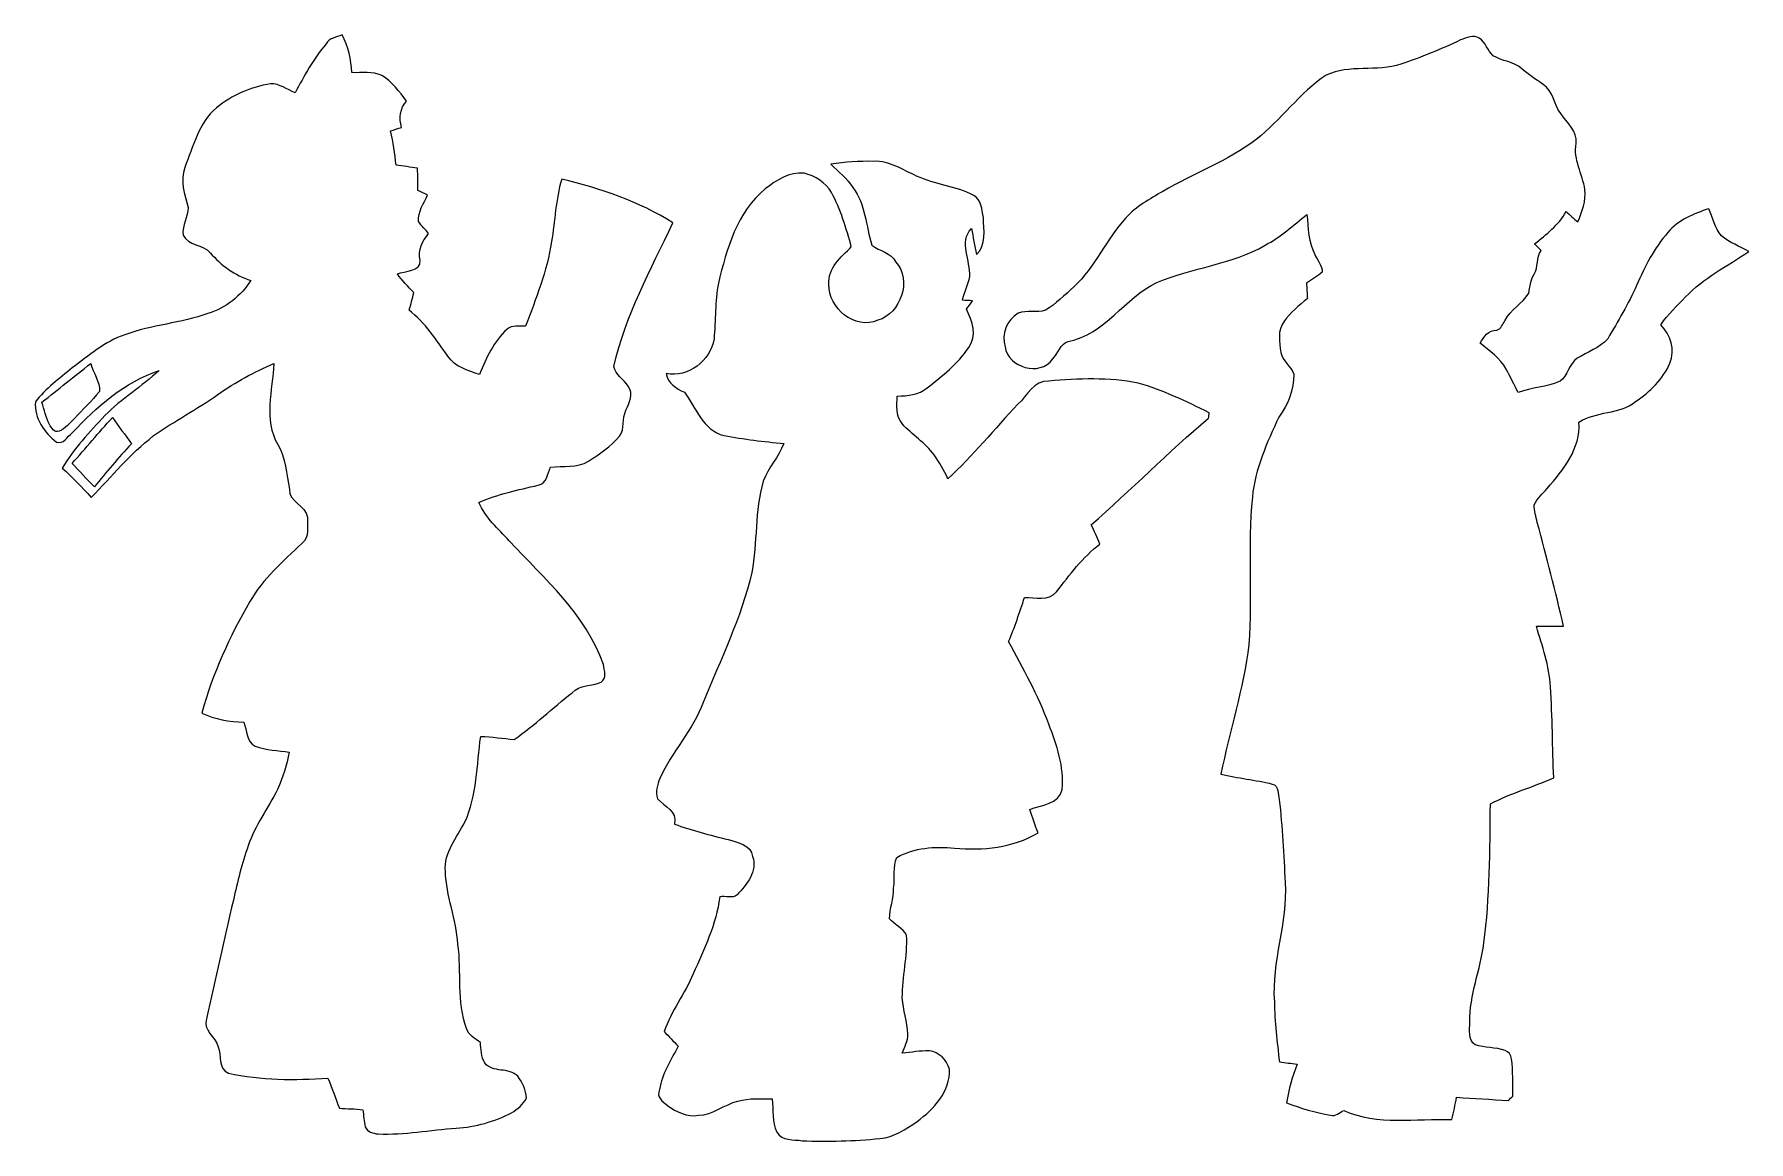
# Model space of a CAD drawing. Header units: centimetres. Extents: x -16.2 to 16.2, y -10.5 to 10.5.
import ezdxf

# ---------------------------------------------------------------- set-up
doc = ezdxf.new("R2010")
doc.units = ezdxf.units.CM
doc.header["$MEASUREMENT"] = 0
doc.layers.add('Layer 1', color=7, linetype='Continuous')

msp = doc.modelspace()

# ---------------------------------------------------------------- linework, layer by layer
at = {"layer": 'Layer 1', "lineweight": 9}
for points, knots in [([(-10.71626, 10.29973), (-10.65699, 10.4172), (-10.51729, 10.42532), (-10.41322, 10.47118), (-10.41322, 10.47118), (-10.29328, 10.25281), (-10.23718, 10.00622), (-10.22766, 9.75786), (-10.22766, 9.75786), (-10.03892, 9.74587), (-9.83502, 9.78785), (-9.65898, 9.70318), (-9.65898, 9.70318), (-9.46319, 9.58606), (-9.32949, 9.39662), (-9.1919, 9.21917), (-9.1919, 9.21917), (-9.31361, 9.07876), (-9.33725, 8.89849), (-9.2868, 8.71928), (-9.2868, 8.71928), (-9.35665, 8.69706), (-9.42721, 8.67554), (-9.49706, 8.65331), (-9.49706, 8.65331), (-9.43885, 8.44235), (-9.42015, 8.22292), (-9.38628, 8.00702), (-9.38628, 8.00702), (-9.25223, 7.98621), (-9.11712, 7.96892), (-8.98306, 7.94529), (-8.98306, 7.94529), (-8.97883, 7.80629), (-8.976, 7.66695), (-8.97742, 7.5276), (-8.97742, 7.5276), (-8.91638, 7.49902), (-8.85571, 7.4701), (-8.79503, 7.44046), (-8.79503, 7.44046), (-8.861, 7.27713), (-8.98377, 7.12614), (-8.9633, 6.93952), (-8.9633, 6.93952), (-8.91039, 6.85485), (-8.83736, 6.78571), (-8.77351, 6.70951), (-8.77351, 6.70951), (-8.89381, 6.5691), (-8.97847, 6.39906), (-8.93261, 6.20609), (-8.93261, 6.20609), (-8.91815, 5.98279), (-9.22118, 6.00783), (-9.36582, 5.94504), (-9.36582, 5.94504), (-9.27163, 5.81874), (-9.16051, 5.70656), (-9.05326, 5.59156), (-9.05326, 5.59156), (-9.07866, 5.48008), (-9.10759, 5.36895), (-9.14498, 5.26065), (-9.14498, 5.26065), (-8.83772, 5.02535), (-8.63134, 4.69797), (-8.40874, 4.38858), (-8.40874, 4.38858), (-8.27292, 4.1875), (-8.0295, 4.10989), (-7.80796, 4.04427), (-7.80796, 4.04427), (-7.68448, 4.3533), (-7.54055, 4.67045), (-7.28937, 4.89764), (-7.28937, 4.89764), (-7.19236, 4.9816), (-7.05619, 4.9562), (-6.93907, 4.9555), (-6.93907, 4.9555), (-6.74045, 5.47761), (-6.53372, 6.00289), (-6.44482, 6.55711), (-6.44482, 6.55711), (-6.37921, 6.95081), (-6.36968, 7.35509), (-6.25362, 7.73927), (-6.25362, 7.73927), (-5.51667, 7.56288), (-4.79241, 7.3177), (-4.14683, 6.91306), (-4.14683, 6.91306), (-4.56946, 6.02935), (-5.04324, 5.15834), (-5.26443, 4.19597), (-5.26443, 4.19597), (-5.23797, 4.03863), (-5.07569, 3.94832), (-4.99526, 3.81849), (-4.99526, 3.81849), (-4.88449, 3.68514), (-4.9808, 3.50064), (-5.03653, 3.36517), (-5.03653, 3.36517), (-5.11732, 3.21066), (-5.04994, 3.01557), (-5.15965, 2.87234), (-5.15965, 2.87234), (-5.32687, 2.68396), (-5.5336, 2.53438), (-5.74773, 2.40386), (-5.74773, 2.40386), (-5.95834, 2.25922), (-6.22716, 2.32377), (-6.46493, 2.28744), (-6.46493, 2.28744), (-6.51855, 2.16785), (-6.53831, 1.97523), (-6.69918, 1.9456), (-6.69918, 1.9456), (-7.07912, 1.8574), (-7.4647, 1.77838), (-7.82418, 1.62104), (-7.82418, 1.62104), (-7.70142, 1.33176), (-7.45518, 1.12257), (-7.24951, 0.89397), (-7.24951, 0.89397), (-6.57994, 0.17606), (-5.79465, -0.49351), (-5.46481, -1.44989), (-5.46481, -1.44989), (-5.44258, -1.55925), (-5.39848, -1.70812), (-5.50573, -1.78291), (-5.50573, -1.78291), (-5.68776, -1.85347), (-5.90825, -1.83371), (-6.05536, -1.98223), (-6.05536, -1.98223), (-6.42577, -2.27045), (-6.7655, -2.59783), (-7.1525, -2.86559), (-7.1525, -2.86559), (-7.36452, -2.8483), (-7.57477, -2.81443), (-7.7875, -2.80844), (-7.7875, -2.80844), (-7.86405, -3.35207), (-7.85805, -3.9211), (-8.087, -4.43157), (-8.087, -4.43157), (-8.23976, -4.72719), (-8.48705, -5.00554), (-8.45672, -5.36149), (-8.45672, -5.36149), (-8.43978, -5.83033), (-8.25105, -6.27166), (-8.21824, -6.73909), (-8.21824, -6.73909), (-8.14557, -7.27143), (-8.24575, -7.8267), (-8.05525, -8.34105), (-8.05525, -8.34105), (-8.01363, -8.46417), (-7.89298, -8.52943), (-7.79385, -8.60175), (-7.79385, -8.60175), (-7.78079, -8.73158), (-7.78185, -8.87233), (-7.712, -8.9891), (-7.712, -8.9891), (-7.55819, -9.19124), (-7.25057, -9.06142), (-7.08617, -9.2431), (-7.08617, -9.2431), (-6.99198, -9.35846), (-6.92848, -9.50663), (-6.92319, -9.65656), (-6.92319, -9.65656), (-6.97928, -9.77756), (-7.09111, -9.86576), (-7.204, -9.93278), (-7.204, -9.93278), (-7.5282, -10.09965), (-7.88557, -10.20407), (-8.25034, -10.22524), (-8.25034, -10.22524), (-8.74423, -10.25699), (-9.23388, -10.35435), (-9.73024, -10.33425), (-9.73024, -10.33425), (-9.82197, -10.32225), (-9.9338, -10.29438), (-9.97507, -10.20195), (-9.97507, -10.20195), (-9.99941, -10.09259), (-10.00329, -9.98464), (-10.01599, -9.87528), (-10.01599, -9.87528), (-10.16487, -9.858), (-10.3148, -9.85835), (-10.46367, -9.846), (-10.46367, -9.846), (-10.53775, -9.65585), (-10.60407, -9.46429), (-10.68027, -9.27556), (-10.68027, -9.27556), (-11.30857, -9.32142), (-11.94745, -9.32142), (-12.56481, -9.18207), (-12.56481, -9.18207), (-12.76519, -9.11399), (-12.69569, -8.83706), (-12.75778, -8.68501), (-12.75778, -8.68501), (-12.80893, -8.50192), (-13.0527, -8.36504), (-12.98038, -8.15196), (-12.98038, -8.15196), (-12.80647, -7.40513), (-12.64666, -6.65513), (-12.47027, -5.909), (-12.47027, -5.909), (-12.3916, -5.56151), (-12.31187, -5.21368), (-12.18981, -4.87854), (-12.18981, -4.87854), (-12.06069, -4.49613), (-11.81234, -4.17086), (-11.63207, -3.81315), (-11.63207, -3.81315), (-11.53541, -3.58631), (-11.46027, -3.34995), (-11.41123, -3.10795), (-11.41123, -3.10795), (-11.62607, -3.07196), (-11.85044, -3.07126), (-12.05575, -2.99259), (-12.05575, -2.99259), (-12.2265, -2.91674), (-12.20957, -2.69308), (-12.27201, -2.54138), (-12.27201, -2.54138), (-12.54612, -2.52445), (-12.81917, -2.48953), (-13.06787, -2.36676), (-13.06787, -2.36676), (-12.86503, -1.62557), (-12.54329, -0.91861), (-12.15594, -0.25644), (-12.15594, -0.25644), (-11.91112, 0.17783), (-11.52835, 0.50379), (-11.17522, 0.84564), (-11.17522, 0.84564), (-11.01894, 0.95994), (-11.07785, 1.17795), (-11.06903, 1.34129), (-11.06903, 1.34129), (-11.09267, 1.57201), (-11.42358, 1.62245), (-11.41017, 1.87046), (-11.41017, 1.87046), (-11.46309, 2.15691), (-11.4772, 2.46277), (-11.63101, 2.71924), (-11.63101, 2.71924), (-11.89806, 3.18526), (-11.73049, 3.74653), (-11.70298, 4.24994), (-11.70298, 4.24994), (-12.0741, 4.09154), (-12.43182, 3.89893), (-12.76166, 3.66539), (-12.76166, 3.66539), (-13.1596, 3.3874), (-13.58857, 3.15774), (-13.9858, 2.87834), (-13.9858, 2.87834), (-14.42818, 2.54426), (-14.77179, 2.10505), (-15.1609, 1.71453), (-15.1609, 1.71453), (-15.33694, 1.90679), (-15.51227, 2.10082), (-15.7123, 2.26874), (-15.7123, 2.26874), (-15.49216, 2.63881), (-15.19477, 2.95454), (-14.90091, 3.26569), (-14.90091, 3.26569), (-14.59046, 3.58707), (-14.19853, 3.81214), (-13.87609, 4.11977), (-13.87609, 4.11977), (-14.52837, 3.89928), (-15.06072, 3.43009), (-15.52321, 2.93514), (-15.52321, 2.93514), (-15.61246, 2.87305), (-15.69007, 2.7076), (-15.81919, 2.76439), (-15.81919, 2.76439), (-16.05555, 2.93972), (-16.2397, 3.21701), (-16.21924, 3.52181), (-16.21924, 3.52181), (-16.03015, 3.77898), (-15.7638, 3.96454), (-15.52074, 4.16704), (-15.52074, 4.16704), (-15.20818, 4.40164), (-14.90373, 4.66904), (-14.52661, 4.79357), (-14.52661, 4.79357), (-14.01579, 4.9816), (-13.46298, 5.01441), (-12.95075, 5.19856), (-12.95075, 5.19856), (-12.61455, 5.29804), (-12.32739, 5.53052), (-12.13866, 5.82333), (-12.13866, 5.82333), (-12.44169, 5.91823), (-12.70275, 6.10908), (-12.90877, 6.34862), (-12.90877, 6.34862), (-13.04388, 6.51548), (-13.32893, 6.47032), (-13.42347, 6.68234), (-13.42347, 6.68234), (-13.44782, 6.86614), (-13.3194, 7.02701), (-13.32928, 7.20587), (-13.32928, 7.20587), (-13.39243, 7.45034), (-13.4838, 7.71387), (-13.39102, 7.96257), (-13.39102, 7.96257), (-13.23368, 8.36015), (-13.1282, 8.80183), (-12.79024, 9.09287), (-12.79024, 9.09287), (-12.49708, 9.32994), (-12.13725, 9.48869), (-11.76471, 9.54619), (-11.76471, 9.54619), (-11.59538, 9.54902), (-11.45321, 9.43789), (-11.30222, 9.37615), (-11.30222, 9.37615), (-11.1283, 9.69612), (-10.95227, 10.02068), (-10.71626, 10.29973), (-10.71626, 10.29973), (-10.71626, 10.29973), (-10.71626, 10.29973), (-10.71626, 10.29973)], [0, 0, 0, 0, 0.01098901, 0.01098901, 0.01098901, 0.01098901, 0.02197802, 0.02197802, 0.02197802, 0.02197802, 0.03296703, 0.03296703, 0.03296703, 0.03296703, 0.04395604, 0.04395604, 0.04395604, 0.04395604, 0.05494505, 0.05494505, 0.05494505, 0.05494505, 0.06593407, 0.06593407, 0.06593407, 0.06593407, 0.07692308, 0.07692308, 0.07692308, 0.07692308, 0.08791209, 0.08791209, 0.08791209, 0.08791209, 0.0989011, 0.0989011, 0.0989011, 0.0989011, 0.10989011, 0.10989011, 0.10989011, 0.10989011, 0.12087912, 0.12087912, 0.12087912, 0.12087912, 0.13186813, 0.13186813, 0.13186813, 0.13186813, 0.14285714, 0.14285714, 0.14285714, 0.14285714, 0.15384615, 0.15384615, 0.15384615, 0.15384615, 0.16483516, 0.16483516, 0.16483516, 0.16483516, 0.17582418, 0.17582418, 0.17582418, 0.17582418, 0.18681319, 0.18681319, 0.18681319, 0.18681319, 0.1978022, 0.1978022, 0.1978022, 0.1978022, 0.20879121, 0.20879121, 0.20879121, 0.20879121, 0.21978022, 0.21978022, 0.21978022, 0.21978022, 0.23076923, 0.23076923, 0.23076923, 0.23076923, 0.24175824, 0.24175824, 0.24175824, 0.24175824, 0.25274725, 0.25274725, 0.25274725, 0.25274725, 0.26373626, 0.26373626, 0.26373626, 0.26373626, 0.27472527, 0.27472527, 0.27472527, 0.27472527, 0.28571429, 0.28571429, 0.28571429, 0.28571429, 0.2967033, 0.2967033, 0.2967033, 0.2967033, 0.30769231, 0.30769231, 0.30769231, 0.30769231, 0.31868132, 0.31868132, 0.31868132, 0.31868132, 0.32967033, 0.32967033, 0.32967033, 0.32967033, 0.34065934, 0.34065934, 0.34065934, 0.34065934, 0.35164835, 0.35164835, 0.35164835, 0.35164835, 0.36263736, 0.36263736, 0.36263736, 0.36263736, 0.37362637, 0.37362637, 0.37362637, 0.37362637, 0.38461538, 0.38461538, 0.38461538, 0.38461538, 0.3956044, 0.3956044, 0.3956044, 0.3956044, 0.40659341, 0.40659341, 0.40659341, 0.40659341, 0.41758242, 0.41758242, 0.41758242, 0.41758242, 0.42857143, 0.42857143, 0.42857143, 0.42857143, 0.43956044, 0.43956044, 0.43956044, 0.43956044, 0.45054945, 0.45054945, 0.45054945, 0.45054945, 0.46153846, 0.46153846, 0.46153846, 0.46153846, 0.47252747, 0.47252747, 0.47252747, 0.47252747, 0.48351648, 0.48351648, 0.48351648, 0.48351648, 0.49450549, 0.49450549, 0.49450549, 0.49450549, 0.50549451, 0.50549451, 0.50549451, 0.50549451, 0.51648352, 0.51648352, 0.51648352, 0.51648352, 0.52747253, 0.52747253, 0.52747253, 0.52747253, 0.53846154, 0.53846154, 0.53846154, 0.53846154, 0.54945055, 0.54945055, 0.54945055, 0.54945055, 0.56043956, 0.56043956, 0.56043956, 0.56043956, 0.57142857, 0.57142857, 0.57142857, 0.57142857, 0.58241758, 0.58241758, 0.58241758, 0.58241758, 0.59340659, 0.59340659, 0.59340659, 0.59340659, 0.6043956, 0.6043956, 0.6043956, 0.6043956, 0.61538462, 0.61538462, 0.61538462, 0.61538462, 0.62637363, 0.62637363, 0.62637363, 0.62637363, 0.63736264, 0.63736264, 0.63736264, 0.63736264, 0.64835165, 0.64835165, 0.64835165, 0.64835165, 0.65934066, 0.65934066, 0.65934066, 0.65934066, 0.67032967, 0.67032967, 0.67032967, 0.67032967, 0.68131868, 0.68131868, 0.68131868, 0.68131868, 0.69230769, 0.69230769, 0.69230769, 0.69230769, 0.7032967, 0.7032967, 0.7032967, 0.7032967, 0.71428571, 0.71428571, 0.71428571, 0.71428571, 0.72527473, 0.72527473, 0.72527473, 0.72527473, 0.73626374, 0.73626374, 0.73626374, 0.73626374, 0.74725275, 0.74725275, 0.74725275, 0.74725275, 0.75824176, 0.75824176, 0.75824176, 0.75824176, 0.76923077, 0.76923077, 0.76923077, 0.76923077, 0.78021978, 0.78021978, 0.78021978, 0.78021978, 0.79120879, 0.79120879, 0.79120879, 0.79120879, 0.8021978, 0.8021978, 0.8021978, 0.8021978, 0.81318681, 0.81318681, 0.81318681, 0.81318681, 0.82417582, 0.82417582, 0.82417582, 0.82417582, 0.83516484, 0.83516484, 0.83516484, 0.83516484, 0.84615385, 0.84615385, 0.84615385, 0.84615385, 0.85714286, 0.85714286, 0.85714286, 0.85714286, 0.86813187, 0.86813187, 0.86813187, 0.86813187, 0.87912088, 0.87912088, 0.87912088, 0.87912088, 0.89010989, 0.89010989, 0.89010989, 0.89010989, 0.9010989, 0.9010989, 0.9010989, 0.9010989, 0.91208791, 0.91208791, 0.91208791, 0.91208791, 0.92307692, 0.92307692, 0.92307692, 0.92307692, 0.93406593, 0.93406593, 0.93406593, 0.93406593, 0.94505495, 0.94505495, 0.94505495, 0.94505495, 0.95604396, 0.95604396, 0.95604396, 0.95604396, 0.96703297, 0.96703297, 0.96703297, 0.96703297, 0.97802198, 0.97802198, 0.97802198, 0.97802198, 1, 1, 1, 1]), ([(10.76297, 10.37522), (10.87374, 10.41226), (11.01133, 10.48247), (11.11928, 10.40874), (11.11928, 10.40874), (11.24134, 10.32724), (11.27908, 10.17202), (11.38457, 10.07536), (11.38457, 10.07536), (11.55178, 9.97305), (11.76803, 9.966), (11.92008, 9.83406), (11.92008, 9.83406), (12.04849, 9.72329), (12.18784, 9.62804), (12.32966, 9.5349), (12.32966, 9.5349), (12.52615, 9.41461), (12.52227, 9.15038), (12.66233, 8.98387), (12.66233, 8.98387), (12.78192, 8.81242), (12.97207, 8.64661), (12.95443, 8.41836), (12.95443, 8.41836), (12.89304, 8.11074), (13.07755, 7.83945), (13.11917, 7.54418), (13.11917, 7.54418), (13.14422, 7.33004), (13.0659, 7.12402), (12.98759, 6.92929), (12.98759, 6.92929), (12.91068, 6.99314), (12.8373, 7.06123), (12.76322, 7.12825), (12.76322, 7.12825), (12.62387, 6.86685), (12.38857, 6.69575), (12.16562, 6.51336), (12.16562, 6.51336), (12.20654, 6.47174), (12.24852, 6.43011), (12.2905, 6.38883), (12.2905, 6.38883), (12.19525, 6.25478), (12.24287, 6.07909), (12.15715, 5.94151), (12.15715, 5.94151), (12.08236, 5.8325), (12.08518, 5.70162), (12.0552, 5.57956), (12.0552, 5.57956), (11.93102, 5.38412), (11.71265, 5.267), (11.60435, 5.06027), (11.60435, 5.06027), (11.5606, 4.99642), (11.5352, 4.90117), (11.44983, 4.88141), (11.44983, 4.88141), (11.28826, 4.88282), (11.20465, 4.75759), (11.1355, 4.63694), (11.1355, 4.63694), (11.31225, 4.48771), (11.51333, 4.34978), (11.62904, 4.1434), (11.62904, 4.1434), (11.70983, 3.99912), (11.77791, 3.84813), (11.85588, 3.70208), (11.85588, 3.70208), (12.11446, 3.79627), (12.39668, 3.80509), (12.64998, 3.91445), (12.64998, 3.91445), (12.80167, 4.02275), (12.81578, 4.24747), (12.97595, 4.34942), (12.97595, 4.34942), (13.16962, 4.46831), (13.39505, 4.54416), (13.55133, 4.71737), (13.55133, 4.71737), (13.74359, 5.04969), (13.93973, 5.38059), (14.09919, 5.72984), (14.09919, 5.72984), (14.2523, 6.08756), (14.4301, 6.43716), (14.69221, 6.72891), (14.69221, 6.72891), (14.88165, 6.97339), (15.18469, 7.08345), (15.4662, 7.18152), (15.4662, 7.18152), (15.54417, 7.01043), (15.57627, 6.81181), (15.70362, 6.66717), (15.70362, 6.66717), (15.85673, 6.53912), (16.0504, 6.47138), (16.2208, 6.36943), (16.2208, 6.36943), (15.81651, 6.09285), (15.36672, 5.87131), (15.02664, 5.51147), (15.02664, 5.51147), (14.86578, 5.34108), (14.68939, 5.17951), (14.55815, 4.98478), (14.55815, 4.98478), (14.73807, 4.79428), (14.83826, 4.50853), (14.73031, 4.25664), (14.73031, 4.25664), (14.59731, 3.95467), (14.34966, 3.71372), (14.08014, 3.52992), (14.08014, 3.52992), (13.76758, 3.28333), (13.33613, 3.35389), (13.00593, 3.13869), (13.00593, 3.13869), (13.0405, 2.64269), (12.71454, 2.23699), (12.40621, 1.88704), (12.40621, 1.88704), (12.32331, 1.78508), (12.21218, 1.70042), (12.16103, 1.57659), (12.16103, 1.57659), (12.15256, 1.463), (12.1956, 1.35117), (12.21853, 1.24039), (12.21853, 1.24039), (12.39386, 0.58846), (12.56108, -0.06559), (12.7163, -0.72281), (12.7163, -0.72281), (12.54344, -0.72035), (12.37199, -0.71752), (12.20019, -0.72458), (12.20019, -0.72458), (12.31484, -1.09817), (12.44255, -1.47388), (12.46689, -1.86758), (12.46689, -1.86758), (12.50499, -2.44155), (12.50358, -3.01763), (12.52898, -3.59266), (12.52898, -3.59266), (12.13422, -3.76799), (11.71441, -3.88511), (11.33024, -4.08373), (11.33024, -4.08373), (11.31965, -4.96391), (11.32107, -5.84903), (11.20641, -6.72321), (11.20641, -6.72321), (11.14432, -7.22698), (10.93301, -7.70534), (10.93865, -8.21899), (10.93865, -8.21899), (10.94359, -8.35163), (10.90373, -8.55695), (11.04025, -8.6455), (11.04025, -8.6455), (11.22476, -8.7023), (11.42513, -8.69277), (11.60928, -8.75521), (11.60928, -8.75521), (11.67878, -8.77532), (11.72394, -8.84058), (11.73205, -8.91149), (11.73205, -8.91149), (11.75922, -9.14574), (11.75251, -9.38316), (11.75675, -9.61987), (11.75675, -9.61987), (11.72747, -9.64598), (11.69889, -9.67243), (11.67067, -9.69925), (11.67067, -9.69925), (11.34329, -9.68302), (11.01627, -9.66079), (10.68959, -9.63927), (10.68959, -9.63927), (10.66208, -9.77933), (10.63562, -9.92149), (10.59752, -10.05978), (10.59752, -10.05978), (9.91913, -10.04073), (9.19558, -10.17585), (8.55529, -9.88869), (8.55529, -9.88869), (8.47556, -9.92784), (8.3983, -10.00934), (8.30199, -9.98076), (8.30199, -9.98076), (8.01836, -9.92361), (7.73684, -9.85129), (7.46873, -9.74264), (7.46873, -9.74264), (7.51036, -9.49216), (7.57845, -9.24804), (7.67158, -9.01203), (7.67158, -9.01203), (7.55587, -8.99686), (7.44827, -8.98769), (7.33538, -8.97041), (7.33538, -8.97041), (7.2927, -8.59188), (7.24719, -8.21299), (7.23907, -7.83164), (7.23907, -7.83164), (7.17945, -7.06823), (7.49378, -6.33727), (7.44298, -5.57351), (7.44298, -5.57351), (7.41899, -5.04963), (7.39112, -4.5247), (7.33221, -4.00365), (7.33221, -4.00365), (7.30751, -3.91193), (7.32762, -3.73977), (7.19956, -3.71049), (7.19956, -3.71049), (6.87959, -3.6297), (6.54833, -3.60007), (6.2266, -3.52422), (6.2266, -3.52422), (6.39452, -2.70507), (6.65523, -1.90286), (6.75647, -1.0696), (6.75647, -1.0696), (6.82033, -0.14144), (6.73178, 0.79166), (6.8235, 1.71841), (6.8235, 1.71841), (6.87254, 2.25569), (7.10008, 2.75416), (7.32515, 3.23606), (7.32515, 3.23606), (7.5033, 3.47066), (7.60596, 3.75676), (7.60984, 4.05097), (7.60984, 4.05097), (7.54528, 4.19808), (7.39535, 4.29757), (7.36043, 4.45984), (7.36043, 4.45984), (7.34032, 4.65246), (7.2934, 4.87295), (7.41864, 5.04193), (7.41864, 5.04193), (7.54035, 5.21302), (7.70545, 5.34496), (7.86561, 5.47796), (7.86561, 5.47796), (7.85961, 5.57568), (7.8515, 5.67516), (7.84797, 5.77218), (7.84797, 5.77218), (7.94533, 5.84238), (8.05434, 5.89882), (8.14465, 5.97961), (8.14465, 5.97961), (8.14853, 6.10414), (8.05434, 6.20151), (8.00848, 6.31087), (8.00848, 6.31087), (7.87901, 6.543), (7.88148, 6.81605), (7.85502, 7.07252), (7.85502, 7.07252), (7.59961, 6.86685), (7.35831, 6.6393), (7.06268, 6.49043), (7.06268, 6.49043), (6.43298, 6.11755), (5.68121, 6.06957), (5.01693, 5.78347), (5.01693, 5.78347), (4.40098, 5.49772), (4.03409, 4.79639), (3.33523, 4.66904), (3.33523, 4.66904), (3.18037, 4.62565), (3.14826, 4.43586), (3.04172, 4.33567), (3.04172, 4.33567), (2.80078, 3.99312), (2.20352, 4.17445), (2.13967, 4.56638), (2.13967, 4.56638), (2.07194, 4.80451), (2.1686, 5.08179), (2.3912, 5.20068), (2.3912, 5.20068), (2.55454, 5.26418), (2.73939, 5.20914), (2.9059, 5.25783), (2.9059, 5.25783), (3.10311, 5.38095), (3.27068, 5.54534), (3.44142, 5.70197), (3.44142, 5.70197), (3.84676, 6.07662), (4.05561, 6.60685), (4.4299, 7.00725), (4.4299, 7.00725), (4.62076, 7.22421), (4.88075, 7.36215), (5.12558, 7.50784), (5.12558, 7.50784), (5.71119, 7.84404), (6.35219, 8.08428), (6.89582, 8.49174), (6.89582, 8.49174), (7.36713, 8.86286), (7.71709, 9.37298), (8.21874, 9.70812), (8.21874, 9.70812), (8.66112, 9.91555), (9.17723, 9.7688), (9.6362, 9.91555), (9.6362, 9.91555), (10.02108, 10.04396), (10.39608, 10.20165), (10.76297, 10.37522)], [0, 0, 0, 0, 0.01190476, 0.01190476, 0.01190476, 0.01190476, 0.02380952, 0.02380952, 0.02380952, 0.02380952, 0.03571429, 0.03571429, 0.03571429, 0.03571429, 0.04761905, 0.04761905, 0.04761905, 0.04761905, 0.05952381, 0.05952381, 0.05952381, 0.05952381, 0.07142857, 0.07142857, 0.07142857, 0.07142857, 0.08333333, 0.08333333, 0.08333333, 0.08333333, 0.0952381, 0.0952381, 0.0952381, 0.0952381, 0.10714286, 0.10714286, 0.10714286, 0.10714286, 0.11904762, 0.11904762, 0.11904762, 0.11904762, 0.13095238, 0.13095238, 0.13095238, 0.13095238, 0.14285714, 0.14285714, 0.14285714, 0.14285714, 0.1547619, 0.1547619, 0.1547619, 0.1547619, 0.16666667, 0.16666667, 0.16666667, 0.16666667, 0.17857143, 0.17857143, 0.17857143, 0.17857143, 0.19047619, 0.19047619, 0.19047619, 0.19047619, 0.20238095, 0.20238095, 0.20238095, 0.20238095, 0.21428571, 0.21428571, 0.21428571, 0.21428571, 0.22619048, 0.22619048, 0.22619048, 0.22619048, 0.23809524, 0.23809524, 0.23809524, 0.23809524, 0.25, 0.25, 0.25, 0.25, 0.26190476, 0.26190476, 0.26190476, 0.26190476, 0.27380952, 0.27380952, 0.27380952, 0.27380952, 0.28571429, 0.28571429, 0.28571429, 0.28571429, 0.29761905, 0.29761905, 0.29761905, 0.29761905, 0.30952381, 0.30952381, 0.30952381, 0.30952381, 0.32142857, 0.32142857, 0.32142857, 0.32142857, 0.33333333, 0.33333333, 0.33333333, 0.33333333, 0.3452381, 0.3452381, 0.3452381, 0.3452381, 0.35714286, 0.35714286, 0.35714286, 0.35714286, 0.36904762, 0.36904762, 0.36904762, 0.36904762, 0.38095238, 0.38095238, 0.38095238, 0.38095238, 0.39285714, 0.39285714, 0.39285714, 0.39285714, 0.4047619, 0.4047619, 0.4047619, 0.4047619, 0.41666667, 0.41666667, 0.41666667, 0.41666667, 0.42857143, 0.42857143, 0.42857143, 0.42857143, 0.44047619, 0.44047619, 0.44047619, 0.44047619, 0.45238095, 0.45238095, 0.45238095, 0.45238095, 0.46428571, 0.46428571, 0.46428571, 0.46428571, 0.47619048, 0.47619048, 0.47619048, 0.47619048, 0.48809524, 0.48809524, 0.48809524, 0.48809524, 0.5, 0.5, 0.5, 0.5, 0.51190476, 0.51190476, 0.51190476, 0.51190476, 0.52380952, 0.52380952, 0.52380952, 0.52380952, 0.53571429, 0.53571429, 0.53571429, 0.53571429, 0.54761905, 0.54761905, 0.54761905, 0.54761905, 0.55952381, 0.55952381, 0.55952381, 0.55952381, 0.57142857, 0.57142857, 0.57142857, 0.57142857, 0.58333333, 0.58333333, 0.58333333, 0.58333333, 0.5952381, 0.5952381, 0.5952381, 0.5952381, 0.60714286, 0.60714286, 0.60714286, 0.60714286, 0.61904762, 0.61904762, 0.61904762, 0.61904762, 0.63095238, 0.63095238, 0.63095238, 0.63095238, 0.64285714, 0.64285714, 0.64285714, 0.64285714, 0.6547619, 0.6547619, 0.6547619, 0.6547619, 0.66666667, 0.66666667, 0.66666667, 0.66666667, 0.67857143, 0.67857143, 0.67857143, 0.67857143, 0.69047619, 0.69047619, 0.69047619, 0.69047619, 0.70238095, 0.70238095, 0.70238095, 0.70238095, 0.71428571, 0.71428571, 0.71428571, 0.71428571, 0.72619048, 0.72619048, 0.72619048, 0.72619048, 0.73809524, 0.73809524, 0.73809524, 0.73809524, 0.75, 0.75, 0.75, 0.75, 0.76190476, 0.76190476, 0.76190476, 0.76190476, 0.77380952, 0.77380952, 0.77380952, 0.77380952, 0.78571429, 0.78571429, 0.78571429, 0.78571429, 0.79761905, 0.79761905, 0.79761905, 0.79761905, 0.80952381, 0.80952381, 0.80952381, 0.80952381, 0.82142857, 0.82142857, 0.82142857, 0.82142857, 0.83333333, 0.83333333, 0.83333333, 0.83333333, 0.8452381, 0.8452381, 0.8452381, 0.8452381, 0.85714286, 0.85714286, 0.85714286, 0.85714286, 0.86904762, 0.86904762, 0.86904762, 0.86904762, 0.88095238, 0.88095238, 0.88095238, 0.88095238, 0.89285714, 0.89285714, 0.89285714, 0.89285714, 0.9047619, 0.9047619, 0.9047619, 0.9047619, 0.91666667, 0.91666667, 0.91666667, 0.91666667, 0.92857143, 0.92857143, 0.92857143, 0.92857143, 0.94047619, 0.94047619, 0.94047619, 0.94047619, 0.95238095, 0.95238095, 0.95238095, 0.95238095, 0.96428571, 0.96428571, 0.96428571, 0.96428571, 0.97619048, 0.97619048, 0.97619048, 0.97619048, 1, 1, 1, 1]), ([(-1.15527, 8.02396), (-0.88716, 8.06135), (-0.61729, 8.08428), (-0.34635, 8.07687), (-0.34635, 8.07687), (-0.04685, 8.09451), (0.20433, 7.91213), (0.4668, 7.79959), (0.4668, 7.79959), (0.81111, 7.63273), (1.20975, 7.61579), (1.54736, 7.4327), (1.54736, 7.4327), (1.6927, 7.35015), (1.70152, 7.16318), (1.72939, 7.01678), (1.72939, 7.01678), (1.73574, 6.78147), (1.7943, 6.49008), (1.59816, 6.31228), (1.59816, 6.31228), (1.56641, 6.47809), (1.53783, 6.64283), (1.50255, 6.80723), (1.50255, 6.80723), (1.2609, 6.55499), (1.49232, 6.1948), (1.47116, 5.8953), (1.47116, 5.8953), (1.44435, 5.74113), (1.36674, 5.60073), (1.33181, 5.44833), (1.33181, 5.44833), (1.39672, 5.4448), (1.46198, 5.44162), (1.52725, 5.43739), (1.52725, 5.43739), (1.48915, 5.38306), (1.44823, 5.33085), (1.40766, 5.27864), (1.40766, 5.27864), (1.52619, 5.05533), (1.61403, 4.77629), (1.45246, 4.55051), (1.45246, 4.55051), (1.24573, 4.24818), (0.95328, 4.01005), (0.66435, 3.78816), (0.66435, 3.78816), (0.50525, 3.6548), (0.29676, 3.63999), (0.09956, 3.63223), (0.09956, 3.63223), (0.09497, 3.45584), (0.06851, 3.25969), (0.19093, 3.11223), (0.19093, 3.11223), (0.37825, 2.90057), (0.62802, 2.74922), (0.79841, 2.52062), (0.79841, 2.52062), (0.89789, 2.37846), (0.98644, 2.22782), (1.05947, 2.06977), (1.05947, 2.06977), (1.5343, 2.50581), (1.9407, 3.01169), (2.3845, 3.47877), (2.3845, 3.47877), (2.5623, 3.64105), (2.68471, 3.93456), (2.96976, 3.91762), (2.96976, 3.91762), (3.53173, 3.96984), (4.10676, 3.98677), (4.6638, 3.88094), (4.6638, 3.88094), (5.13052, 3.74371), (5.57043, 3.53239), (6.00682, 3.31967), (6.00682, 3.31967), (6.004, 3.29427), (5.99835, 3.24382), (5.99553, 3.21842), (5.99553, 3.21842), (5.23212, 2.5679), (4.52339, 1.85705), (3.77127, 1.19453), (3.77127, 1.19453), (3.83089, 1.07635), (3.88698, 0.95676), (3.93707, 0.83364), (3.93707, 0.83364), (3.6097, 0.58246), (3.36275, 0.25015), (3.11299, -0.0737), (3.11299, -0.0737), (2.96517, -0.25503), (2.70976, -0.17813), (2.50974, -0.17918), (2.50974, -0.17918), (2.41625, -0.46035), (2.32312, -0.74186), (2.2074, -1.01491), (2.2074, -1.01491), (2.48786, -1.52115), (2.76444, -2.03338), (2.9694, -2.57631), (2.9694, -2.57631), (3.12039, -2.96683), (3.26433, -3.38558), (3.22023, -3.81068), (3.22023, -3.81068), (3.16943, -4.09396), (2.82018, -4.10454), (2.60816, -4.19379), (2.60816, -4.19379), (2.65931, -4.3409), (2.71152, -4.48731), (2.76444, -4.63477), (2.76444, -4.63477), (2.29101, -4.91911), (1.72092, -4.96991), (1.18117, -4.92581), (1.18117, -4.92581), (0.81005, -4.88736), (0.42447, -4.9124), (0.0925, -5.09832), (0.0925, -5.09832), (0.01101, -5.27612), (0.06393, -5.49025), (0.02865, -5.67934), (0.02865, -5.67934), (0.0417, -5.8776), (-0.04932, -6.06387), (-0.04579, -6.25966), (-0.04579, -6.25966), (0.05193, -6.3729), (0.20504, -6.43781), (0.27665, -6.57363), (0.27665, -6.57363), (0.29747, -6.97157), (0.19587, -7.36245), (0.19481, -7.75932), (0.19481, -7.75932), (0.21456, -7.98898), (0.28512, -8.21229), (0.30135, -8.443), (0.30135, -8.443), (0.30064, -8.57071), (0.2389, -8.68748), (0.19551, -8.80531), (0.19551, -8.80531), (0.3659, -8.78696), (0.53594, -8.76015), (0.7081, -8.76086), (0.7081, -8.76086), (0.88837, -8.78167), (1.04042, -8.93478), (1.08945, -9.10481), (1.08945, -9.10481), (1.10497, -9.52674), (0.79524, -9.86717), (0.47385, -10.09859), (0.47385, -10.09859), (0.26078, -10.24217), (0.03712, -10.40057), (-0.22853, -10.41856), (-0.22853, -10.41856), (-0.71783, -10.47183), (-1.21137, -10.481), (-1.70314, -10.4623), (-1.70314, -10.4623), (-1.86295, -10.4362), (-2.08378, -10.47077), (-2.18045, -10.30214), (-2.18045, -10.30214), (-2.27746, -10.10741), (-2.24324, -9.88269), (-2.26688, -9.67208), (-2.26688, -9.67208), (-2.48383, -9.67173), (-2.70467, -9.64915), (-2.91634, -9.71194), (-2.91634, -9.71194), (-3.17457, -9.77721), (-3.39047, -9.97124), (-3.66423, -9.98147), (-3.66423, -9.98147), (-3.87942, -10.01604), (-4.08333, -9.91726), (-4.25266, -9.79626), (-4.25266, -9.79626), (-4.33662, -9.71794), (-4.47174, -9.63998), (-4.39942, -9.49287), (-4.39942, -9.49287), (-4.35426, -9.19301), (-4.18916, -8.93478), (-4.04629, -8.67443), (-4.04629, -8.67443), (-4.1373, -8.58341), (-4.22409, -8.48922), (-4.31228, -8.39608), (-4.31228, -8.39608), (-4.18175, -8.00732), (-3.92282, -7.6803), (-3.76265, -7.3053), (-3.76265, -7.3053), (-3.55734, -6.83398), (-3.32592, -6.36373), (-3.26171, -5.84762), (-3.26171, -5.84762), (-3.16082, -5.82222), (-3.02041, -5.88536), (-2.93116, -5.80881), (-2.93116, -5.80881), (-2.75512, -5.61549), (-2.53922, -5.36325), (-2.6387, -5.08174), (-2.6387, -5.08174), (-2.66834, -4.85737), (-2.92128, -4.81821), (-3.10084, -4.76106), (-3.10084, -4.76106), (-3.44445, -4.67675), (-3.787, -4.58714), (-4.12072, -4.46896), (-4.12072, -4.46896), (-4.05687, -4.21214), (-4.31334, -4.14123), (-4.43822, -3.98813), (-4.43822, -3.98813), (-4.48373, -3.86254), (-4.43893, -3.72425), (-4.39624, -3.6036), (-4.39624, -3.6036), (-4.16941, -3.09736), (-3.7616, -2.69096), (-3.57462, -2.16426), (-3.57462, -2.16426), (-3.24725, -1.35288), (-2.85284, -0.56195), (-2.65493, 0.29566), (-2.65493, 0.29566), (-2.54628, 0.8668), (-2.60237, 1.46123), (-2.43762, 2.02285), (-2.43762, 2.02285), (-2.34378, 2.27932), (-2.14693, 2.48076), (-2.0478, 2.73476), (-2.0478, 2.73476), (-2.42704, 2.77321), (-2.80627, 2.8159), (-3.18057, 2.88646), (-3.18057, 2.88646), (-3.57498, 2.98911), (-3.71644, 3.41421), (-3.93128, 3.70807), (-3.93128, 3.70807), (-4.0918, 3.77263), (-4.24137, 3.87952), (-4.27595, 4.05838), (-4.27595, 4.05838), (-3.85402, 3.98077), (-3.4388, 4.30074), (-3.36966, 4.71455), (-3.36966, 4.71455), (-3.33862, 5.06697), (-3.35273, 5.42293), (-3.28782, 5.77218), (-3.28782, 5.77218), (-3.13012, 6.41847), (-2.9368, 7.11485), (-2.39952, 7.55582), (-2.39952, 7.55582), (-2.18715, 7.71528), (-1.94444, 7.88567), (-1.66398, 7.85321), (-1.66398, 7.85321), (-1.45549, 7.80241), (-1.25617, 7.67682), (-1.14751, 7.48774), (-1.14751, 7.48774), (-0.96865, 7.16706), (-0.86847, 6.81146), (-0.77039, 6.45974), (-0.77039, 6.45974), (-0.96477, 6.26254), (-1.21983, 6.05969), (-1.19443, 5.74889), (-1.19443, 5.74889), (-1.20854, 5.29381), (-0.69913, 4.88212), (-0.26522, 5.06839), (-0.26522, 5.06839), (0.16482, 5.20068), (0.38319, 5.82404), (0.07345, 6.17187), (0.07345, 6.17187), (-0.02497, 6.3465), (-0.23276, 6.37966), (-0.38198, 6.48937), (-0.38198, 6.48937), (-0.49452, 6.85274), (-0.49734, 7.26831), (-0.74182, 7.58052), (-0.74182, 7.58052), (-0.84624, 7.75796), (-1.01804, 7.87509), (-1.15527, 8.02396)], [0, 0, 0, 0, 0.01265823, 0.01265823, 0.01265823, 0.01265823, 0.02531646, 0.02531646, 0.02531646, 0.02531646, 0.03797468, 0.03797468, 0.03797468, 0.03797468, 0.05063291, 0.05063291, 0.05063291, 0.05063291, 0.06329114, 0.06329114, 0.06329114, 0.06329114, 0.07594937, 0.07594937, 0.07594937, 0.07594937, 0.08860759, 0.08860759, 0.08860759, 0.08860759, 0.10126582, 0.10126582, 0.10126582, 0.10126582, 0.11392405, 0.11392405, 0.11392405, 0.11392405, 0.12658228, 0.12658228, 0.12658228, 0.12658228, 0.13924051, 0.13924051, 0.13924051, 0.13924051, 0.15189873, 0.15189873, 0.15189873, 0.15189873, 0.16455696, 0.16455696, 0.16455696, 0.16455696, 0.17721519, 0.17721519, 0.17721519, 0.17721519, 0.18987342, 0.18987342, 0.18987342, 0.18987342, 0.20253165, 0.20253165, 0.20253165, 0.20253165, 0.21518987, 0.21518987, 0.21518987, 0.21518987, 0.2278481, 0.2278481, 0.2278481, 0.2278481, 0.24050633, 0.24050633, 0.24050633, 0.24050633, 0.25316456, 0.25316456, 0.25316456, 0.25316456, 0.26582278, 0.26582278, 0.26582278, 0.26582278, 0.27848101, 0.27848101, 0.27848101, 0.27848101, 0.29113924, 0.29113924, 0.29113924, 0.29113924, 0.30379747, 0.30379747, 0.30379747, 0.30379747, 0.3164557, 0.3164557, 0.3164557, 0.3164557, 0.32911392, 0.32911392, 0.32911392, 0.32911392, 0.34177215, 0.34177215, 0.34177215, 0.34177215, 0.35443038, 0.35443038, 0.35443038, 0.35443038, 0.36708861, 0.36708861, 0.36708861, 0.36708861, 0.37974684, 0.37974684, 0.37974684, 0.37974684, 0.39240506, 0.39240506, 0.39240506, 0.39240506, 0.40506329, 0.40506329, 0.40506329, 0.40506329, 0.41772152, 0.41772152, 0.41772152, 0.41772152, 0.43037975, 0.43037975, 0.43037975, 0.43037975, 0.44303797, 0.44303797, 0.44303797, 0.44303797, 0.4556962, 0.4556962, 0.4556962, 0.4556962, 0.46835443, 0.46835443, 0.46835443, 0.46835443, 0.48101266, 0.48101266, 0.48101266, 0.48101266, 0.49367089, 0.49367089, 0.49367089, 0.49367089, 0.50632911, 0.50632911, 0.50632911, 0.50632911, 0.51898734, 0.51898734, 0.51898734, 0.51898734, 0.53164557, 0.53164557, 0.53164557, 0.53164557, 0.5443038, 0.5443038, 0.5443038, 0.5443038, 0.55696203, 0.55696203, 0.55696203, 0.55696203, 0.56962025, 0.56962025, 0.56962025, 0.56962025, 0.58227848, 0.58227848, 0.58227848, 0.58227848, 0.59493671, 0.59493671, 0.59493671, 0.59493671, 0.60759494, 0.60759494, 0.60759494, 0.60759494, 0.62025316, 0.62025316, 0.62025316, 0.62025316, 0.63291139, 0.63291139, 0.63291139, 0.63291139, 0.64556962, 0.64556962, 0.64556962, 0.64556962, 0.65822785, 0.65822785, 0.65822785, 0.65822785, 0.67088608, 0.67088608, 0.67088608, 0.67088608, 0.6835443, 0.6835443, 0.6835443, 0.6835443, 0.69620253, 0.69620253, 0.69620253, 0.69620253, 0.70886076, 0.70886076, 0.70886076, 0.70886076, 0.72151899, 0.72151899, 0.72151899, 0.72151899, 0.73417722, 0.73417722, 0.73417722, 0.73417722, 0.74683544, 0.74683544, 0.74683544, 0.74683544, 0.75949367, 0.75949367, 0.75949367, 0.75949367, 0.7721519, 0.7721519, 0.7721519, 0.7721519, 0.78481013, 0.78481013, 0.78481013, 0.78481013, 0.79746835, 0.79746835, 0.79746835, 0.79746835, 0.81012658, 0.81012658, 0.81012658, 0.81012658, 0.82278481, 0.82278481, 0.82278481, 0.82278481, 0.83544304, 0.83544304, 0.83544304, 0.83544304, 0.84810127, 0.84810127, 0.84810127, 0.84810127, 0.86075949, 0.86075949, 0.86075949, 0.86075949, 0.87341772, 0.87341772, 0.87341772, 0.87341772, 0.88607595, 0.88607595, 0.88607595, 0.88607595, 0.89873418, 0.89873418, 0.89873418, 0.89873418, 0.91139241, 0.91139241, 0.91139241, 0.91139241, 0.92405063, 0.92405063, 0.92405063, 0.92405063, 0.93670886, 0.93670886, 0.93670886, 0.93670886, 0.94936709, 0.94936709, 0.94936709, 0.94936709, 0.96202532, 0.96202532, 0.96202532, 0.96202532, 0.97468354, 0.97468354, 0.97468354, 0.97468354, 1, 1, 1, 1]), ([(-16.09506, 3.51793), (-16.05378, 3.3747), (-16.01921, 3.22724), (-15.95148, 3.09354), (-15.95148, 3.09354), (-15.91303, 3.02968), (-15.85835, 2.93796), (-15.76874, 2.969), (-15.76874, 2.969), (-15.65091, 3.01804), (-15.56695, 3.12035), (-15.47876, 3.20819), (-15.47876, 3.20819), (-15.32318, 3.38211), (-15.15173, 3.54156), (-15.00392, 3.72183), (-15.00392, 3.72183), (-14.99333, 3.90845), (-15.12422, 4.07426), (-15.17184, 4.24888), (-15.17184, 4.24888), (-15.48334, 4.01005), (-15.78532, 3.75887), (-16.09506, 3.51793), (-16.09506, 3.51793), (-16.09506, 3.51793), (-16.09506, 3.51793), (-16.09506, 3.51793)], [0, 0, 0, 0, 0.125, 0.125, 0.125, 0.125, 0.25, 0.25, 0.25, 0.25, 0.375, 0.375, 0.375, 0.375, 0.5, 0.5, 0.5, 0.5, 0.625, 0.625, 0.625, 0.625, 0.75, 0.75, 0.75, 0.75, 1, 1, 1, 1]), ([(-15.52391, 2.35976), (-15.38245, 2.21265), (-15.24557, 2.06096), (-15.1027, 1.91561), (-15.1027, 1.91561), (-14.8748, 2.19184), (-14.64832, 2.46947), (-14.40137, 2.72876), (-14.40137, 2.72876), (-14.51744, 2.89704), (-14.64091, 3.06002), (-14.75944, 3.22653), (-14.75944, 3.22653), (-15.02156, 2.94396), (-15.26674, 2.64657), (-15.52391, 2.35976)], [0, 0, 0, 0, 0.2, 0.2, 0.2, 0.2, 0.4, 0.4, 0.4, 0.4, 0.6, 0.6, 0.6, 0.6, 1, 1, 1, 1])]:
    msp.add_open_spline(points, degree=3, knots=knots, dxfattribs=at)

doc.saveas('drawing.dxf')
